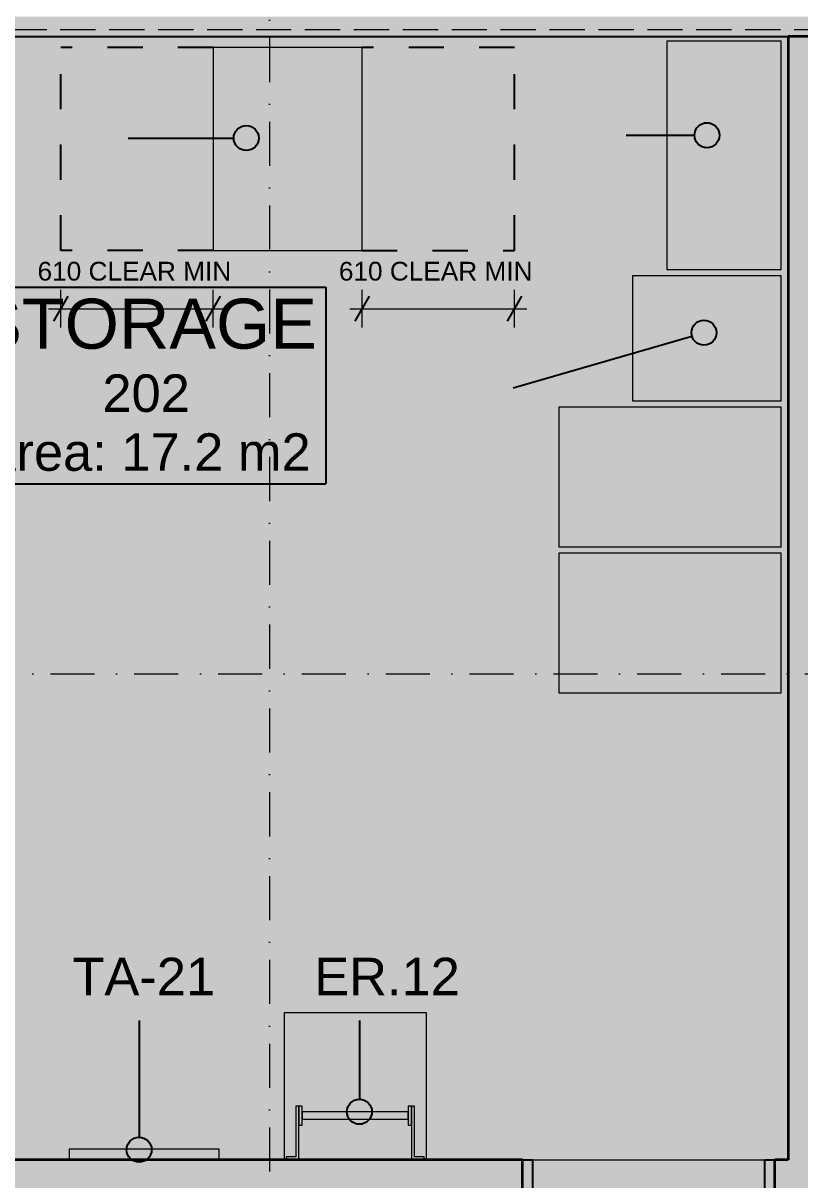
# Model space of a CAD drawing. Header units: millimetres. Extents: x -4040 to 97987, y -17467 to 39515.
# Drawn here: x 915 to 4021, y 10527 to 15153 of the extents above; entities that cross this region are included whole.
import ezdxf
from ezdxf.enums import TextEntityAlignment as Align

# ---------------------------------------------------------------- set-up
doc = ezdxf.new("R2010")
doc.units = ezdxf.units.MM
doc.header["$MEASUREMENT"] = 0
for name, pattern in [('Dashed', [282.222223, 141.111112, -141.111112]), ('Dot & Dashed', [335.138881, 176.388884, -88.194442, 0, -70.555556]), ('Hidden Line', [195.611112, 141.111112, -54.5])]:
    doc.linetypes.add(name, pattern=pattern)
for name, color, linetype in [('A-Zz_20_10_90-T_TextFFEInternal', 7, 'Continuous'), ('NewA-Ee_25_10-M_WallsExternal', 7, 'Continuous'), ('NewA-Ee_25_10-M_WallsInternal', 7, 'Continuous'), ('NewA-Ee_30_40-M_Floors', 7, 'Continuous'), ('NewA-Ee_40_20-M_GeneralFFAndEInternalEquipment', 7, 'Continuous'), ('NewA-Ee_40_20-M_GeneralFFAndEInternalFixed', 7, 'Continuous'), ('NewA-SL-M_SpacesInternal', 7, 'Continuous'), ('NewA-Ss_30_25-M_CeilingAndSoffitSystems', 7, 'Continuous'), ('NewA-Zz_20_10_90-T_TextFFEInternal', 7, 'Continuous'), ('NewA-Zz_20_20-D_DimensionFFE', 7, 'Continuous'), ('NewA-Zz_35_40_80-M_GridStructural', 7, 'Continuous'), ('NewA-Zz_50_90_00-M_GrossInternal', 7, 'Continuous'), ('NewA-Zz_60_50_90-P_VoidOpening', 7, 'Continuous')]:
    doc.layers.add(name, color=color, linetype=linetype)
doc.styles.add('GENERATED_STYLE_1', font='')
doc.styles.get('GENERATED_STYLE_1').set_extended_font_data('Arial')
doc.dimstyles.new('GENERATED_STYLE__1', dxfattribs={"dimtxt": 75, "dimasz": 76, "dimexe": 0.18, "dimexo": 300, "dimgap": 0.09, "dimtad": 1, "dimtih": 1, "dimtoh": 1, "dimdec": 0, "dimzin": 0, "dimdsep": 46, "dimtxsty": 'GENERATED_STYLE_1', "dimblk": 'ARROWHEAD_2', "dimblk1": 'ARROWHEAD_2', "dimblk2": 'ARROWHEAD_2', "dimcen": 0.09, "dimclrd": 6, "dimclre": 6, "dimclrt": 7, "dimazin": 0, "dimtfac": 1, "dimtdec": 4, "dimtmove": 2, "dimatfit": 3, "dimfxl": 0, "dimtolj": 1, "dimtzin": 0, "dimarcsym": 0})

# ---------------------------------------------------------------- blocks, each defined once
blk = doc.blocks.new('Slab_1_2', base_point=(32250, 6550.5))
at = {"layer": 'NewA-Ee_30_40-M_Floors', "linetype": 'Continuous', "lineweight": 13}
blk.add_hatch(color=254, dxfattribs=at).paths.add_polyline_path([(32250, 6550.5), (32250, 12847.7), (34699.7, 12847.7), (34699.7, 15099.7), (150.3, 15099.7), (150.3, 6550.5)])
at = {"layer": 'NewA-Ee_30_40-M_Floors', "color": 6, "linetype": 'Continuous', "lineweight": 13, "flags": 128}
blk.add_lwpolyline([(32250, 6550.5), (150.3, 6550.5), (150.3, 15099.7), (34699.7, 15099.7), (34699.7, 12847.7), (32250, 12847.7)], close=True, dxfattribs=at)
blk = doc.blocks.new('STORAGE_202_4_2', base_point=(1406.8, 13743.2))
at = {"layer": 'NewA-SL-M_SpacesInternal', "color": 253, "linetype": 'Continuous', "lineweight": 13}
for p, q in [((150.3, 15099.7), (150.3, 10606)), ((3973.6, 15099.7), (150.3, 15099.7)), ((3973.6, 10606), (3973.6, 15099.7)), ((150.3, 10606), (3973.6, 10606))]:
    blk.add_line(p, q, dxfattribs=at)
at = {"layer": 'NewA-SL-M_SpacesInternal', "linetype": 'Continuous'}
for p, q in [((688.7, 14096.7), (688.7, 13782.5)), ((688.7, 14096.7), (2124.9, 14096.7)), ((2124.9, 14096.7), (2124.9, 13782.5)), ((688.7, 13782.5), (688.7, 13546.7)), ((2124.9, 13782.5), (2124.9, 13546.7)), ((688.7, 13546.7), (688.7, 13311)), ((2124.9, 13546.7), (2124.9, 13311)), ((688.7, 13311), (2124.9, 13311))]:
    blk.add_line(p, q, dxfattribs=at)
at = {"layer": 'NewA-SL-M_SpacesInternal', "color": 5, "lineweight": 70, "style": 'GENERATED_STYLE_1'}
for tag, height, p in [('ROOM_NAME', 200, (1406.8, 14051)), ('ROOM_NUMBER', 150, (1406.8, 13748.2)), ('adj_text', 150, (1406.8, 13512.5))]:
    blk.add_attdef(tag, text='', height=height, dxfattribs=at).set_placement(p, align=Align.TOP_CENTER)
blk = doc.blocks.new('Slab_3_2', base_point=(150.3, 10606))
at = {"layer": 'NewA-Ss_30_25-M_CeilingAndSoffitSystems', "linetype": 'Continuous', "lineweight": 0}
blk.add_hatch(color=255, dxfattribs=at).paths.add_polyline_path([(150.3, 10606), (1960.8, 10606), (1960.8, 11196.5), (2526.1, 11196.5), (2526.1, 10606), (3973.6, 10606), (3973.6, 15099.7), (150.3, 15099.7)])
at = {"layer": 'NewA-Ss_30_25-M_CeilingAndSoffitSystems', "color": 6, "linetype": 'Continuous', "lineweight": 13, "flags": 128}
blk.add_lwpolyline([(150.3, 10606), (1960.8, 10606), (1960.8, 11196.5), (2526.1, 11196.5), (2526.1, 10606), (3973.6, 10606), (3973.6, 15099.7), (150.3, 15099.7)], close=True, dxfattribs=at)
blk = doc.blocks.new('Wall_1_2', base_point=(0, 15250))
at = {"layer": 'NewA-Ee_25_10-M_WallsExternal', "linetype": 'Continuous', "lineweight": 13}
for points in [[(6127, 15179.6), (70.4, 15179.6), (133.9, 15116.1), (6127, 15116.1)], [(6127, 15116.1), (133.9, 15116.1), (150.3, 15099.7), (6127, 15099.7)]]:
    blk.add_hatch(color=6, dxfattribs=at).paths.add_polyline_path(points)
at = {"layer": 'NewA-Ee_25_10-M_WallsExternal', "linetype": 'Continuous', "flags": 128}
blk.add_lwpolyline([(150.3, 15099.7), (6127, 15099.7)], dxfattribs=at)
blk = doc.blocks.new('Wall_5_2', base_point=(3973.6, 15099.7))
at = {"layer": 'NewA-Ee_25_10-M_WallsInternal', "linetype": 'Continuous', "lineweight": 13}
blk.add_hatch(color=6, dxfattribs=at).paths.add_polyline_path([(3973.6, 15099.7), (3973.6, 7995.4), (4123.6, 8145.4), (4123.6, 15099.7)])
at = {"layer": 'NewA-Ee_25_10-M_WallsInternal', "color": 92, "linetype": 'Continuous', "lineweight": 35, "flags": 128}
for points in [[(3973.6, 15099.7), (3973.6, 10606)], [(4123.6, 15099.7), (3973.6, 15099.7)]]:
    blk.add_lwpolyline(points, dxfattribs=at)
blk = doc.blocks.new('Door 19_2')
at = {"layer": 'NewA-Ee_25_10-M_WallsInternal', "linetype": 'Continuous', "lineweight": 13}
for points in [[(465, 930), (420, 930), (420, 0), (465, 0)], [(-465, -150), (-465, 0), (-505, 0), (-505, -150)], [(505, -150), (505, 0), (465, 0), (465, -150)]]:
    blk.add_hatch(color=255, dxfattribs=at).paths.add_polyline_path(points)
at = {"layer": 'NewA-Ee_25_10-M_WallsInternal', "linetype": 'Continuous'}
for p, q in [((420, 0), (420, 930)), ((420, 930), (465, 930)), ((465, 930), (465, 0)), ((-465, 0), (-505, 0)), ((-505, 0), (-505, -150)), ((-465, -150), (-465, 0)), ((465, 0), (420, 0)), ((505, 0), (465, 0)), ((465, 0), (465, -150)), ((505, -150), (505, 0)), ((-505, -150), (-465, -150)), ((465, -150), (505, -150))]:
    blk.add_line(p, q, dxfattribs=at)
at = {"layer": 'NewA-Ee_25_10-M_WallsInternal', "color": 92, "linetype": 'Continuous', "lineweight": 35}
for p, q in [((-505, 0), (-505, -150)), ((505, 0), (505, -150))]:
    blk.add_line(p, q, dxfattribs=at)
at = {"layer": 'NewA-Ee_25_10-M_WallsInternal', "color": 6, "linetype": 'Continuous', "lineweight": 13}
blk.add_arc((465, 0), 930, 90, 180, dxfattribs=at)
blk = doc.blocks.new('Wall_8_2', base_point=(3973.6, 10606))
at = {"layer": 'NewA-Ee_25_10-M_WallsInternal', "linetype": 'Continuous', "lineweight": 13}
for points in [[(150.3, 10456), (2911.5, 10456), (2911.5, 10606), (150.3, 10606)], [(3921.5, 10456), (3973.6, 10456), (3973.6, 10606), (3921.5, 10606)]]:
    blk.add_hatch(color=6, dxfattribs=at).paths.add_polyline_path(points)
at = {"layer": 'NewA-Ee_25_10-M_WallsInternal', "color": 92, "linetype": 'Continuous', "lineweight": 35}
for p, q in [((2911.5, 10456), (2911.5, 10606)), ((3921.5, 10456), (3921.5, 10606))]:
    blk.add_line(p, q, dxfattribs=at)
at = {"layer": 'NewA-Ee_25_10-M_WallsInternal', "color": 92, "linetype": 'Continuous', "lineweight": 35, "flags": 128}
for points in [[(2911.5, 10606), (150.3, 10606)], [(150.3, 10606), (150.3, 10456)], [(3973.6, 10606), (3921.5, 10606)], [(150.3, 10456), (2548, 10456)], [(2673, 10456), (2911.5, 10456)], [(3921.5, 10456), (3973.6, 10456)]]:
    blk.add_lwpolyline(points, dxfattribs=at)
at = {"layer": 'NewA-Ee_25_10-M_WallsInternal', "linetype": 'Continuous', "xscale": -1, "zscale": 1000, "rotation": 180}
blk.add_blockref('Door 19_2', (3416.5, 10456), dxfattribs=at)
blk = doc.blocks.new('Morph_1_2')
at = {"layer": 'NewA-Ee_40_20-M_GeneralFFAndEInternalFixed', "linetype": 'Continuous', "lineweight": 0}
blk.add_hatch(color=255, dxfattribs=at).paths.add_polyline_path([(3489.3, 15081.2), (3489.3, 14167.3), (3946.5, 14167.3), (3946.5, 15081.2)])
at = {"layer": 'NewA-Ee_40_20-M_GeneralFFAndEInternalFixed', "color": 1, "linetype": 'Continuous', "lineweight": 18, "flags": 128}
for points in [[(3489.3, 15081.2), (3489.3, 14167.3)], [(3946.5, 15081.2), (3489.3, 15081.2)], [(3946.5, 14167.3), (3946.5, 15081.2)], [(3489.3, 14167.3), (3946.5, 14167.3)]]:
    blk.add_lwpolyline(points, dxfattribs=at)
blk = doc.blocks.new('Morph_2_2')
at = {"layer": 'NewA-Ee_40_20-M_GeneralFFAndEInternalFixed', "linetype": 'Continuous', "lineweight": 0}
blk.add_hatch(color=255, dxfattribs=at).paths.add_polyline_path([(3057.5, 12474.5), (3946.5, 12474.5), (3946.5, 13033.3), (3057.5, 13033.3)])
at = {"layer": 'NewA-Ee_40_20-M_GeneralFFAndEInternalFixed', "color": 1, "linetype": 'Continuous', "lineweight": 18, "flags": 128}
for points in [[(3946.5, 13033.3), (3057.5, 13033.3)], [(3057.5, 13033.3), (3057.5, 12474.5)], [(3946.5, 12474.5), (3946.5, 13033.3)], [(3057.5, 12474.5), (3946.5, 12474.5)]]:
    blk.add_lwpolyline(points, dxfattribs=at)
blk = doc.blocks.new('Morph_3_2')
at = {"layer": 'NewA-Ee_40_20-M_GeneralFFAndEInternalFixed', "linetype": 'Continuous', "lineweight": 0}
blk.add_hatch(color=255, dxfattribs=at).paths.add_polyline_path([(3057.5, 13058.2), (3946.5, 13058.2), (3946.5, 13617.5), (3057.5, 13617.5)])
at = {"layer": 'NewA-Ee_40_20-M_GeneralFFAndEInternalFixed', "color": 1, "linetype": 'Continuous', "lineweight": 18, "flags": 128}
for points in [[(3946.5, 13617.5), (3057.5, 13617.5)], [(3057.5, 13617.5), (3057.5, 13058.2)], [(3946.5, 13058.2), (3946.5, 13617.5)], [(3057.5, 13058.2), (3946.5, 13058.2)]]:
    blk.add_lwpolyline(points, dxfattribs=at)
blk = doc.blocks.new('Morph_4_2')
at = {"layer": 'NewA-Ee_40_20-M_GeneralFFAndEInternalFixed', "linetype": 'Continuous', "lineweight": 0}
blk.add_hatch(color=255, dxfattribs=at).paths.add_polyline_path([(3351.7, 13642.4), (3946.5, 13642.4), (3946.5, 14142.5), (3351.7, 14142.5)])
at = {"layer": 'NewA-Ee_40_20-M_GeneralFFAndEInternalFixed', "color": 1, "linetype": 'Continuous', "lineweight": 18, "flags": 128}
for points in [[(3946.5, 14142.5), (3351.7, 14142.5)], [(3351.7, 14142.5), (3351.7, 13642.4)], [(3946.5, 13642.4), (3946.5, 14142.5)], [(3351.7, 13642.4), (3946.5, 13642.4)]]:
    blk.add_lwpolyline(points, dxfattribs=at)
blk = doc.blocks.new('Morph_5_2')
at = {"layer": 'NewA-Ee_40_20-M_GeneralFFAndEInternalFixed', "linetype": 'Continuous', "lineweight": 0}
blk.add_hatch(color=255, dxfattribs=at).paths.add_polyline_path([(1675.3, 15056.3), (1675.3, 14244.1), (2270.1, 14244.1), (2270.1, 15056.3)])
at = {"layer": 'NewA-Ee_40_20-M_GeneralFFAndEInternalFixed', "color": 1, "linetype": 'Continuous', "lineweight": 18, "flags": 128}
for points in [[(1675.3, 15056.3), (1675.3, 14244.1)], [(2270.1, 15056.3), (1675.3, 15056.3)], [(2270.1, 14244.1), (2270.1, 15056.3)], [(1675.3, 14244.1), (2270.1, 14244.1)]]:
    blk.add_lwpolyline(points, dxfattribs=at)
blk = doc.blocks.new('Standard grid marker')
at = {"layer": 'NewA-Zz_35_40_80-M_GridStructural', "color": 6, "linetype": 'Dot & Dashed', "lineweight": 13}
blk.add_line((1000, 0), (18130.8, 0), dxfattribs=at)
at = {"layer": 'NewA-Zz_35_40_80-M_GridStructural', "style": 'GENERATED_STYLE_1'}
blk.add_attdef('AC_MarkerText_1', text='', height=250, rotation=90, dxfattribs=at).set_placement((-250, 14.3), align=Align.MIDDLE_CENTER)
blk = doc.blocks.new('Standard grid marker_2')
at = {"layer": 'NewA-Zz_35_40_80-M_GridStructural', "color": 6, "linetype": 'Dot & Dashed', "lineweight": 13}
blk.add_line((1000, 0), (40175.6, 0), dxfattribs=at)
at = {"layer": 'NewA-Zz_35_40_80-M_GridStructural', "style": 'GENERATED_STYLE_1'}
blk.add_attdef('AC_MarkerText_1', text='', height=250, dxfattribs=at).set_placement((41425.6, 12.2), align=Align.MIDDLE_CENTER)
blk = doc.blocks.new('Mirror 19')
at = {"layer": 'NewA-Ee_40_20-M_GeneralFFAndEInternalEquipment', "color": 1, "linetype": 'Continuous', "lineweight": 18}
for p, q in [((600, 40), (0, 40)), ((0, 40), (0, 0)), ((600, 40), (0, 40)), ((0, 40), (0, 0)), ((0, 0), (600, 0)), ((0, 0), (600, 0)), ((600, 0), (600, 40)), ((600, 0), (600, 40))]:
    blk.add_line(p, q, dxfattribs=at)
blk = doc.blocks.new('Wall Mounted Ladder 19')
at = {"layer": 'NewA-Ee_40_20-M_GeneralFFAndEInternalFixed', "color": 1, "linetype": 'Continuous', "lineweight": 18}
for p, q in [((-275.8, 0), (-275.8, -12.7)), ((-225, 0), (-275.8, 0)), ((-225, -215.9), (-225, 0)), ((225, 0), (225, -215.9)), ((275.8, 0), (225, 0)), ((275.8, -12.7), (275.8, 0)), ((-275.8, -12.7), (-237.7, -12.7)), ((-237.7, -12.7), (-237.7, -215.9)), ((237.7, -215.9), (237.7, -12.7)), ((237.7, -12.7), (275.8, -12.7)), ((-212.3, -139.7), (-225, -139.7)), ((-225, -139.7), (-225, -215.9)), ((-212.3, -215.9), (-212.3, -139.7)), ((-212.3, -162.8), (-212.3, -192.8)), ((212.3, -162.8), (-212.3, -162.8)), ((225, -139.7), (212.3, -139.7)), ((212.3, -139.7), (212.3, -215.9)), ((212.3, -192.8), (212.3, -162.8)), ((225, -215.9), (225, -139.7)), ((-237.7, -215.9), (-225, -215.9)), ((-225, -215.9), (-212.3, -215.9)), ((-212.3, -192.8), (212.3, -192.8)), ((212.3, -215.9), (225, -215.9)), ((225, -215.9), (237.7, -215.9))]:
    blk.add_line(p, q, dxfattribs=at)
blk = doc.blocks.new('Line_2_2', base_point=(1334.7, 14693.4))
at = {"layer": 'NewA-Zz_20_10_90-T_TextFFEInternal', "linetype": 'Continuous'}
blk.add_hatch(color=256, dxfattribs=at).paths.add_polyline_path([(1857.2, 14693.4), (1853.4, 14712.5), (1842.6, 14728.7), (1826.4, 14739.6), (1807.2, 14743.4), (1788.1, 14739.6), (1771.9, 14728.7), (1761, 14712.5), (1757.2, 14693.4), (1761, 14674.3), (1771.9, 14658), (1788.1, 14647.2), (1807.2, 14643.4), (1826.4, 14647.2), (1842.6, 14658), (1853.4, 14674.3)])
blk.add_line((1334.7, 14693.4), (1757.2, 14693.4), dxfattribs=at)
blk.add_circle((1807.2, 14693.4), 50, dxfattribs=at)
blk = doc.blocks.new('Line_3_2', base_point=(3327, 14704.9))
at = {"layer": 'NewA-Zz_20_10_90-T_TextFFEInternal', "linetype": 'Continuous'}
blk.add_hatch(color=256, dxfattribs=at).paths.add_polyline_path([(3699.3, 14704.9), (3695.5, 14724), (3684.7, 14740.3), (3668.5, 14751.1), (3649.3, 14754.9), (3630.2, 14751.1), (3614, 14740.3), (3603.2, 14724), (3599.3, 14704.9), (3603.2, 14685.8), (3614, 14669.6), (3630.2, 14658.7), (3649.3, 14654.9), (3668.5, 14658.7), (3684.7, 14669.6), (3695.5, 14685.8)])
blk.add_line((3327, 14704.9), (3599.3, 14704.9), dxfattribs=at)
blk.add_circle((3649.3, 14704.9), 50, dxfattribs=at)
blk = doc.blocks.new('Line_4_2', base_point=(2259.8, 11163.6))
at = {"layer": 'NewA-Zz_20_10_90-T_TextFFEInternal', "linetype": 'Continuous'}
blk.add_hatch(color=256, dxfattribs=at).paths.add_polyline_path([(2309.8, 10798.8), (2306, 10818), (2295.2, 10834.2), (2279, 10845), (2259.8, 10848.8), (2240.7, 10845), (2224.5, 10834.2), (2213.6, 10818), (2209.8, 10798.8), (2213.6, 10779.7), (2224.5, 10763.5), (2240.7, 10752.6), (2259.8, 10748.8), (2279, 10752.6), (2295.2, 10763.5), (2306, 10779.7)])
blk.add_line((2259.8, 11163.6), (2259.8, 10848.8), dxfattribs=at)
blk.add_circle((2259.8, 10798.8), 50, dxfattribs=at)
blk = doc.blocks.new('Line_5_2', base_point=(1378.8, 11163.6))
at = {"layer": 'NewA-Zz_20_10_90-T_TextFFEInternal', "linetype": 'Continuous'}
blk.add_hatch(color=256, dxfattribs=at).paths.add_polyline_path([(1428.8, 10647), (1425, 10666.1), (1414.1, 10682.4), (1397.9, 10693.2), (1378.8, 10697), (1359.6, 10693.2), (1343.4, 10682.4), (1332.6, 10666.1), (1328.8, 10647), (1332.6, 10627.9), (1343.4, 10611.7), (1359.6, 10600.8), (1378.8, 10597), (1397.9, 10600.8), (1414.1, 10611.7), (1425, 10627.9)])
blk.add_line((1378.8, 11163.6), (1378.8, 10697), dxfattribs=at)
blk.add_circle((1378.8, 10647), 50, dxfattribs=at)
blk = doc.blocks.new('Line_6_2', base_point=(2874.6, 13694.3))
at = {"layer": 'NewA-Zz_20_10_90-T_TextFFEInternal', "linetype": 'Continuous'}
blk.add_hatch(color=256, dxfattribs=at).paths.add_polyline_path([(3687.4, 13915), (3683.6, 13934.1), (3672.8, 13950.4), (3656.5, 13961.2), (3637.4, 13965), (3618.3, 13961.2), (3602, 13950.4), (3591.2, 13934.1), (3587.4, 13915), (3591.2, 13895.9), (3602, 13879.7), (3618.3, 13868.8), (3637.4, 13865), (3656.5, 13868.8), (3672.8, 13879.7), (3683.6, 13895.9)])
blk.add_line((2874.6, 13694.3), (3589.4, 13901.1), dxfattribs=at)
blk.add_circle((3637.4, 13915), 50, dxfattribs=at)
blk = doc.blocks.new('*D72')
at = {"layer": 'NewA-Zz_20_20-D_DimensionFFE', "color": 6, "linetype": 'Continuous', "lineweight": 13}
for p, q in [((1065.3, 13936), (1065.3, 14086)), ((1675.3, 13936), (1675.3, 14086)), ((1016.4, 14011), (1065.3, 14011)), ((1065.3, 14011), (1675.3, 14011)), ((1675.3, 14011), (1724.2, 14011))]:
    blk.add_line(p, q, dxfattribs=at)
at = {"layer": 'NewA-Zz_20_20-D_DimensionFFE', "linetype": 'Continuous'}
for p, q in [((1094.2, 14061), (1036.5, 13961)), ((1646.5, 13961), (1704.2, 14061))]:
    blk.add_line(p, q, dxfattribs=at)
at = {"layer": 'NewA-Zz_20_20-D_DimensionFFE', "insert": (972.7, 14122.4), "char_height": 75, "attachment_point": 7, "style": 'GENERATED_STYLE_1'}
blk.add_mtext('\\A1;{\\fArial|b0|i0|c0|p34;610 CLEAR MIN}', dxfattribs=at)
blk = doc.blocks.new('ARROWHEAD_2')
at = {"color": 0, "linetype": 'Continuous', "lineweight": 0}
for p, q in [((-0.378, -0.655), (0.378, 0.655)), ((0, 0), (-1, 0))]:
    blk.add_line(p, q, dxfattribs=at)
blk = doc.blocks.new('*D74')
at = {"layer": 'NewA-Zz_20_20-D_DimensionFFE', "color": 6, "linetype": 'Continuous', "lineweight": 13}
for p, q in [((2270.1, 13936), (2270.1, 14086)), ((2880.1, 13936), (2880.1, 14086)), ((2221.2, 14011), (2270.1, 14011)), ((2270.1, 14011), (2880.1, 14011)), ((2880.1, 14011), (2929, 14011))]:
    blk.add_line(p, q, dxfattribs=at)
at = {"layer": 'NewA-Zz_20_20-D_DimensionFFE', "linetype": 'Continuous'}
for p, q in [((2299, 14061), (2241.3, 13961)), ((2851.3, 13961), (2909, 14061))]:
    blk.add_line(p, q, dxfattribs=at)
at = {"layer": 'NewA-Zz_20_20-D_DimensionFFE', "insert": (2177.5, 14122.4), "char_height": 75, "attachment_point": 7, "style": 'GENERATED_STYLE_1'}
blk.add_mtext('\\A1;{\\fArial|b0|i0|c0|p34;610 CLEAR MIN}', dxfattribs=at)
blk = doc.blocks.new('Label_1_2', base_point=(1945.1, 11499.3))
at = {"layer": 'A-Zz_20_10_90-T_TextFFEInternal', "insert": (2370.1, 11415), "char_height": 150, "attachment_point": 2, "style": 'GENERATED_STYLE_1'}
blk.add_mtext('\\fArial|b0|i0|c0|p34;ER.12\\fArial|b0|i0|c0|p34;\\fArial|b0|i0|c0|p34;\\fArial|b0|i0|c0|p34;\\fArial|b0|i0|c0|p34;\\fArial|b0|i0|c0|p34;\\fArial|b0|i0|c0|p34;\\fArial|b0|i0|c0|p34;\\fArial|b0|i0|c0|p34;\\fArial|b0|i0|c0|p34;\\fArial|b0|i0|c0|p34;\\fArial|b0|i0|c0|p34;\\fArial|b0|i0|c0|p34;\\fArial|b0|i0|c0|p34;\\fArial|b0|i0|c0|p34;\\fArial|b0|i0|c0|p34;\\fArial|b0|i0|c0|p34;\\fArial|b0|i0|c0|p34;\\fArial|b0|i0|c0|p34;\\fArial|b0|i0|c0|p34;\\fArial|b0|i0|c0|p34;\\fArial|b0|i0|c0|p34;\\fArial|b0|i0|c0|p34;\\fArial|b0|i0|c0|p34;\\fArial|b0|i0|c0|p34;\\fArial|b0|i0|c0|p34;\\fArial|b0|i0|c0|p34;\\fArial|b0|i0|c0|p34;\\fArial|b0|i0|c0|p34;\\fArial|b0|i0|c0|p34;}', dxfattribs=at)
blk = doc.blocks.new('Label_2_2', base_point=(972.4, 11499.3))
at = {"layer": 'A-Zz_20_10_90-T_TextFFEInternal', "insert": (1397.4, 11415), "char_height": 150, "attachment_point": 2, "style": 'GENERATED_STYLE_1'}
blk.add_mtext('\\fArial|b0|i0|c0|p34;TA-21\\fArial|b0|i0|c0|p34;\\fArial|b0|i0|c0|p34;\\fArial|b0|i0|c0|p34;\\fArial|b0|i0|c0|p34;\\fArial|b0|i0|c0|p34;\\fArial|b0|i0|c0|p34;\\fArial|b0|i0|c0|p34;\\fArial|b0|i0|c0|p34;\\fArial|b0|i0|c0|p34;\\fArial|b0|i0|c0|p34;\\fArial|b0|i0|c0|p34;\\fArial|b0|i0|c0|p34;\\fArial|b0|i0|c0|p34;\\fArial|b0|i0|c0|p34;\\fArial|b0|i0|c0|p34;\\fArial|b0|i0|c0|p34;\\fArial|b0|i0|c0|p34;\\fArial|b0|i0|c0|p34;\\fArial|b0|i0|c0|p34;\\fArial|b0|i0|c0|p34;\\fArial|b0|i0|c0|p34;\\fArial|b0|i0|c0|p34;\\fArial|b0|i0|c0|p34;\\fArial|b0|i0|c0|p34;\\fArial|b0|i0|c0|p34;\\fArial|b0|i0|c0|p34;\\fArial|b0|i0|c0|p34;\\fArial|b0|i0|c0|p34;\\fArial|b0|i0|c0|p34;}', dxfattribs=at)
blk = doc.blocks.new('Beam_3_2', base_point=(34850, 6426.7))
at = {"layer": 'NewA-Zz_60_50_90-P_VoidOpening', "color": 6, "linetype": 'Hidden Line', "lineweight": 13}
blk.add_line((34850, 15126.7), (0, 15126.7), dxfattribs=at)

msp = doc.modelspace()

# ---------------------------------------------------------------- hatches: boundary and pattern name
at = {"layer": 'NewA-Zz_50_90_00-M_GrossInternal', "linetype": 'Continuous', "lineweight": 140}
msp.add_hatch(color=1, dxfattribs=at).paths.add_polyline_path([(150.3, 15099.7), (34699.7, 15099.7), (34699.7, 6700.3), (5499.7, 6700.3), (5499.7, 2150.3), (2050.3, 2150.3), (2050.3, 6700.3), (150.3, 6700.3)])

# ---------------------------------------------------------------- linework, layer by layer
at = {"layer": 'NewA-Zz_20_10_90-T_TextFFEInternal', "linetype": 'Dashed'}
for p, q in [((1675.3, 15056.3), (1065.3, 15056.3)), ((1065.3, 14244.1), (1065.3, 15056.3)), ((2880.1, 15056.3), (2270.1, 15056.3)), ((2880.1, 14244.1), (2880.1, 15056.3)), ((1675.3, 14244.1), (1065.3, 14244.1)), ((2270.1, 14244.1), (2880.1, 14244.1))]:
    msp.add_line(p, q, dxfattribs=at)
at = {"layer": 'NewA-Zz_50_90_00-M_GrossInternal', "linetype": 'Continuous', "flags": 128}
msp.add_lwpolyline([(150.3, 15099.7), (34699.7, 15099.7), (34699.7, 6700.3), (5499.7, 6700.3), (5499.7, 2150.3), (2050.3, 2150.3), (2050.3, 6700.3), (150.3, 6700.3)], close=True, dxfattribs=at)

# ---------------------------------------------------------------- block references
at = {"layer": 'A-Zz_20_10_90-T_TextFFEInternal', "color": 6, "linetype": 'Continuous', "lineweight": 13}
for name, p in [('Label_2_2', (972.4, 11499.3)), ('Label_1_2', (1945.1, 11499.3))]:
    msp.add_blockref(name, p, dxfattribs=at)
at = {"layer": 'NewA-Ee_25_10-M_WallsExternal', "color": 92, "lineweight": 35}
msp.add_blockref('Wall_1_2', (0, 15250), dxfattribs=at)
at = {"layer": 'NewA-Ee_25_10-M_WallsInternal', "color": 92, "lineweight": 35}
for name, p in [('Wall_5_2', (3973.6, 15099.7)), ('Wall_8_2', (3973.6, 10606))]:
    msp.add_blockref(name, p, dxfattribs=at)
at = {"layer": 'NewA-Ee_30_40-M_Floors', "color": 6, "linetype": 'Continuous', "lineweight": 13}
msp.add_blockref('Slab_1_2', (32250, 6550.5), dxfattribs=at)
at = {"layer": 'NewA-Ee_40_20-M_GeneralFFAndEInternalEquipment', "color": 6, "linetype": 'Continuous', "lineweight": 13, "zscale": 1000, "rotation": 180}
msp.add_blockref('Mirror 19', (1698.6, 10648.9), dxfattribs=at)
at = {"layer": 'NewA-Ee_40_20-M_GeneralFFAndEInternalFixed', "linetype": 'Continuous', "lineweight": 0}
for name in ['Morph_5_2', 'Morph_1_2', 'Morph_4_2', 'Morph_3_2', 'Morph_2_2']:
    msp.add_blockref(name, (0, 0), dxfattribs=at)
at = {"layer": 'NewA-Ee_40_20-M_GeneralFFAndEInternalFixed', "color": 6, "linetype": 'Continuous', "lineweight": 13, "zscale": 1000, "rotation": 180}
msp.add_blockref('Wall Mounted Ladder 19', (2242.9, 10606), dxfattribs=at)
at = {"layer": 'NewA-SL-M_SpacesInternal', "linetype": 'Continuous'}
msp.add_blockref('STORAGE_202_4_2', (1406.8, 13743.2), dxfattribs=at).add_auto_attribs({'ROOM_NAME': 'STORAGE', 'ROOM_NUMBER': '202', 'adj_text': 'Area: 17.2 m2'})
at = {"layer": 'NewA-Ss_30_25-M_CeilingAndSoffitSystems', "color": 6, "linetype": 'Continuous', "lineweight": 13}
msp.add_blockref('Slab_3_2', (150.3, 10606), dxfattribs=at)
at = {"layer": 'NewA-Zz_20_10_90-T_TextFFEInternal', "linetype": 'Continuous'}
for name, p in [('Line_2_2', (1334.7, 14693.4)), ('Line_3_2', (3327, 14704.9)), ('Line_6_2', (2874.6, 13694.3)), ('Line_5_2', (1378.8, 11163.6)), ('Line_4_2', (2259.8, 11163.6))]:
    msp.add_blockref(name, p, dxfattribs=at)
at = {"layer": 'NewA-Zz_35_40_80-M_GridStructural', "color": 1, "linetype": 'Continuous', "lineweight": 18, "zscale": 1000, "rotation": 270}
msp.add_blockref('Standard grid marker', (1900, 17770.2), dxfattribs=at)
at = {"layer": 'NewA-Zz_35_40_80-M_GridStructural', "color": 1, "linetype": 'Continuous', "lineweight": 18, "zscale": 1000}
msp.add_blockref('Standard grid marker_2', (-1652.3, 12550), dxfattribs=at)
at = {"layer": 'NewA-Zz_60_50_90-P_VoidOpening', "color": 6, "lineweight": 13}
msp.add_blockref('Beam_3_2', (34850, 6426.7), dxfattribs=at)

# ---------------------------------------------------------------- dimensions: what is measured, and where the dimension line sits
at = {"layer": 'NewA-Zz_20_20-D_DimensionFFE', "color": 6, "linetype": 'Continuous', "lineweight": 13}
for base, p1, p2, picture, middle in [((1675.3, 14011), (1065.3, 14244.1), (1675.3, 14244.1), '*D72', (1359.1, 14159.9)), ((2880.1, 14011), (2270.1, 14244.1), (2880.1, 14244.1), '*D74', (2563.9, 14159.9))]:
    dim = msp.add_linear_dim(base=base, p1=p1, p2=p2, text='610 CLEAR MIN', dimstyle='GENERATED_STYLE__1', dxfattribs=at)
    dim.commit()
    dim.dimension.update_dxf_attribs({"geometry": picture, "text_midpoint": middle, "dimtype": 160})

doc.saveas('drawing.dxf')
